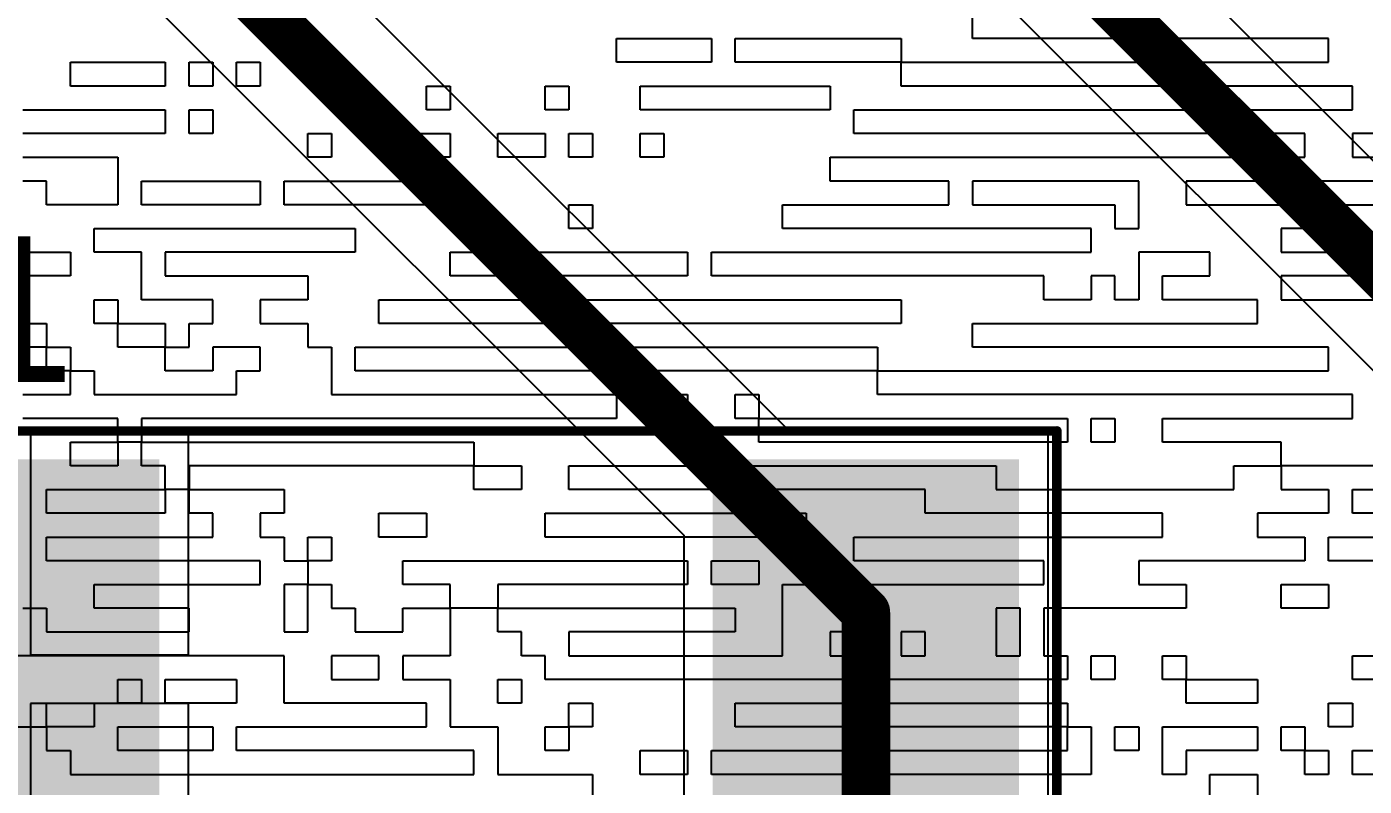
# Model space of a CAD drawing. Header units: inches. Extents: x 0.02 to 6.01, y 0.01 to 5.6.
# Drawn here: x 3.7081 to 3.9838, y 2.5321 to 2.6886 of the extents above; entities that cross this region are included whole.
import ezdxf

# ---------------------------------------------------------------- set-up
doc = ezdxf.new("R2010")
doc.units = ezdxf.units.IN
doc.header["$MEASUREMENT"] = 0
for name, color, linetype in [('Bottom Layer', 5, 'Continuous'), ('Bottom Overlay', 54, 'Continuous'), ('Mechanical 15', 56, 'Continuous'), ('Top Layer', 1, 'Continuous'), ('Top Overlay', 2, 'Continuous'), ('Top Paste', 8, 'Continuous'), ('Top Solder', 216, 'Continuous')]:
    doc.layers.add(name, color=color, linetype=linetype)
doc.styles.add('Arial', font='', dxfattribs={"height": 0.2})
doc.styles.get('Arial').set_extended_font_data('Arial')

# ---------------------------------------------------------------- blocks, each defined once
blk = doc.blocks.new('SW_TL3301AF160QG_24')
at = {"layer": 'Top Layer'}
for points in [[(0.1378, 0.11614), (0.22047, 0.11614), (0.22047, 0.06102), (0.1378, 0.06102)], [(0.1378, -0.06102), (0.22047, -0.06102), (0.22047, -0.11614), (0.1378, -0.11614)]]:
    blk.add_hatch(color=1, dxfattribs=at).paths.add_polyline_path(points)
at = {"layer": 'Top Paste'}
for points in [[(0.1378, 0.11614), (0.22047, 0.11614), (0.22047, 0.06102), (0.1378, 0.06102)], [(0.1378, -0.06102), (0.22047, -0.06102), (0.22047, -0.11614), (0.1378, -0.11614)]]:
    blk.add_hatch(color=8, dxfattribs=at).paths.add_polyline_path(points)
at = {"layer": 'Top Solder'}
for points in [[(0.1338, 0.12014), (0.22447, 0.12014), (0.22447, 0.05702), (0.1338, 0.05702)], [(0.1338, -0.05702), (0.22447, -0.05702), (0.22447, -0.12014), (0.1338, -0.12014)]]:
    blk.add_hatch(color=216, dxfattribs=at).paths.add_polyline_path(points)
at = {"layer": 'Mechanical 15'}
for points in [[(0.23031, 0.12795, 0.00197, 0.00197, 0), (0.23031, -0.12795, 0.00197, 0.00197, 0)], [(-0.23031, -0.12795, 0.00197, 0.00197, 0), (0.23031, -0.12795, 0.00197, 0.00197, 0)]]:
    blk.add_lwpolyline(points, format="xyseb", dxfattribs=at)
blk.add_lwpolyline([(0.22982, -0.12795, 0.000984, 0.000984, 1), (0.23081, -0.12795, 0.000984, 0.000984, 1)], format="xyseb", close=True, dxfattribs=at)
blk.add_lwpolyline([(0.22982, -0.12795, 0.000984, 0.000984, 1), (0.23081, -0.12795, 0.000984, 0.000984, 1)], format="xyseb", close=True, dxfattribs=at)

msp = doc.modelspace()

# ---------------------------------------------------------------- linework, layer by layer
at = {"layer": 'Bottom Layer'}
msp.add_lwpolyline([(4.54993, 5.5954, 0.01, 0.01, -0.760418), (3.00371, 0.01993, 0.01, 0.01, 0)], format="xyseb", dxfattribs=at)
at = {"layer": 'Bottom Overlay'}
for p, q in [((3.90305, 2.6862), (3.90305, 2.69599)), ((3.82965, 2.68131), (3.82965, 2.6862)), ((3.82965, 2.6862), (3.84433, 2.6862)), ((3.84433, 2.6862), (3.84923, 2.6862)), ((3.84923, 2.6862), (3.84923, 2.68131)), ((3.85412, 2.68131), (3.85412, 2.6862)), ((3.85412, 2.6862), (3.88837, 2.6862)), ((3.88837, 2.6862), (3.88837, 2.68131)), ((3.97645, 2.6862), (3.90305, 2.6862)), ((3.97645, 2.68131), (3.97645, 2.6862)), ((3.71711, 2.68131), (3.722, 2.68131)), ((3.71711, 2.67641), (3.71711, 2.68131)), ((3.722, 2.68131), (3.73668, 2.68131)), ((3.73668, 2.68131), (3.73668, 2.67641)), ((3.74157, 2.67641), (3.74157, 2.68131)), ((3.74157, 2.68131), (3.74647, 2.68131)), ((3.74647, 2.68131), (3.74647, 2.67641)), ((3.75136, 2.68131), (3.75625, 2.68131)), ((3.75136, 2.67641), (3.75136, 2.68131)), ((3.75625, 2.68131), (3.75625, 2.67641)), ((3.84923, 2.68131), (3.82965, 2.68131)), ((3.87369, 2.68131), (3.85412, 2.68131)), ((3.87859, 2.68131), (3.87369, 2.68131)), ((3.88837, 2.68131), (3.87859, 2.68131)), ((3.88837, 2.67641), (3.88837, 2.68131)), ((3.88837, 2.68131), (3.97645, 2.68131)), ((3.73668, 2.67641), (3.71711, 2.67641)), ((3.74647, 2.67641), (3.74157, 2.67641)), ((3.75625, 2.67641), (3.75136, 2.67641)), ((3.79051, 2.67152), (3.79051, 2.67641)), ((3.79051, 2.67641), (3.7954, 2.67641)), ((3.7954, 2.67641), (3.7954, 2.67152)), ((3.81497, 2.67152), (3.81497, 2.67641)), ((3.81497, 2.67641), (3.81987, 2.67641)), ((3.81987, 2.67641), (3.81987, 2.67152)), ((3.83455, 2.67152), (3.83455, 2.67641)), ((3.83455, 2.67641), (3.87369, 2.67641)), ((3.87369, 2.67641), (3.87369, 2.67152)), ((3.98135, 2.67641), (3.88837, 2.67641)), ((3.98135, 2.67152), (3.98135, 2.67641)), ((3.70732, 2.67152), (3.73668, 2.67152)), ((3.73668, 2.67152), (3.73668, 2.66663)), ((3.74157, 2.67152), (3.74647, 2.67152)), ((3.74157, 2.66663), (3.74157, 2.67152)), ((3.74647, 2.67152), (3.74647, 2.66663)), ((3.7954, 2.67152), (3.79051, 2.67152)), ((3.81987, 2.67152), (3.81497, 2.67152)), ((3.85901, 2.67152), (3.83455, 2.67152)), ((3.86391, 2.67152), (3.85901, 2.67152)), ((3.87369, 2.67152), (3.86391, 2.67152)), ((3.87859, 2.66663), (3.87859, 2.67152)), ((3.87859, 2.67152), (3.98135, 2.67152)), ((3.71221, 2.66663), (3.70732, 2.66663)), ((3.71711, 2.66663), (3.71221, 2.66663)), ((3.73668, 2.66663), (3.71711, 2.66663)), ((3.74647, 2.66663), (3.74157, 2.66663)), ((3.76604, 2.66173), (3.76604, 2.66663)), ((3.76604, 2.66663), (3.77093, 2.66663)), ((3.77093, 2.66663), (3.77093, 2.66173)), ((3.78561, 2.66173), (3.78561, 2.66663)), ((3.78561, 2.66663), (3.7954, 2.66663)), ((3.7954, 2.66663), (3.7954, 2.66173)), ((3.80519, 2.66173), (3.80519, 2.66663)), ((3.80519, 2.66663), (3.81497, 2.66663)), ((3.81497, 2.66663), (3.81497, 2.66173)), ((3.81987, 2.66173), (3.81987, 2.66663)), ((3.81987, 2.66663), (3.82476, 2.66663)), ((3.82476, 2.66663), (3.82476, 2.66173)), ((3.83455, 2.66663), (3.83944, 2.66663)), ((3.83455, 2.66173), (3.83455, 2.66663)), ((3.83944, 2.66663), (3.83944, 2.66173)), ((3.97156, 2.66663), (3.87859, 2.66663)), ((3.97156, 2.66173), (3.97156, 2.66663)), ((4.04007, 2.66663), (3.98135, 2.66663)), ((3.98135, 2.66663), (3.98135, 2.66173)), ((3.70732, 2.66173), (3.72689, 2.66173)), ((3.72689, 2.66173), (3.72689, 2.65195)), ((3.77093, 2.66173), (3.76604, 2.66173)), ((3.7954, 2.66173), (3.78561, 2.66173)), ((3.81497, 2.66173), (3.80519, 2.66173)), ((3.82476, 2.66173), (3.81987, 2.66173)), ((3.83944, 2.66173), (3.83455, 2.66173)), ((3.87369, 2.65684), (3.87369, 2.66173)), ((3.87369, 2.66173), (3.97156, 2.66173)), ((3.98135, 2.66173), (4.04985, 2.66173)), ((3.71221, 2.65684), (3.70732, 2.65684)), ((3.71221, 2.65195), (3.71221, 2.65684)), ((3.73179, 2.65195), (3.73179, 2.65684)), ((3.73179, 2.65684), (3.74157, 2.65684)), ((3.74157, 2.65684), (3.74647, 2.65684)), ((3.74647, 2.65684), (3.75625, 2.65684)), ((3.75625, 2.65684), (3.75625, 2.65195)), ((3.76115, 2.65195), (3.76115, 2.65684)), ((3.76115, 2.65684), (3.78561, 2.65684)), ((3.78561, 2.65684), (3.79051, 2.65684)), ((3.79051, 2.65684), (3.7954, 2.65684)), ((3.7954, 2.65684), (3.7954, 2.65195)), ((3.89816, 2.65684), (3.87369, 2.65684)), ((3.89816, 2.65195), (3.89816, 2.65684)), ((3.93731, 2.65684), (3.90305, 2.65684)), ((3.90305, 2.65684), (3.90305, 2.65195)), ((3.93731, 2.64705), (3.93731, 2.65684)), ((4.04985, 2.65684), (3.94709, 2.65684)), ((3.94709, 2.65684), (3.94709, 2.65195)), ((3.71711, 2.65195), (3.71221, 2.65195)), ((3.72689, 2.65195), (3.71711, 2.65195)), ((3.75625, 2.65195), (3.73179, 2.65195)), ((3.7954, 2.65195), (3.76115, 2.65195)), ((3.81987, 2.64705), (3.81987, 2.65195)), ((3.81987, 2.65195), (3.82476, 2.65195)), ((3.82476, 2.65195), (3.82476, 2.64705)), ((3.86391, 2.64705), (3.86391, 2.65195)), ((3.86391, 2.65195), (3.89816, 2.65195)), ((3.90305, 2.65195), (3.93241, 2.65195)), ((3.93241, 2.65195), (3.93241, 2.64705)), ((3.94709, 2.65195), (3.99113, 2.65195)), ((3.722, 2.64216), (3.722, 2.64705)), ((3.722, 2.64705), (3.77583, 2.64705)), ((3.77583, 2.64705), (3.77583, 2.64216)), ((3.82476, 2.64705), (3.81987, 2.64705)), ((3.92752, 2.64705), (3.86391, 2.64705)), ((3.92752, 2.64216), (3.92752, 2.64705)), ((3.93241, 2.64705), (3.93731, 2.64705)), ((3.98135, 2.64705), (3.96667, 2.64705)), ((3.96667, 2.64705), (3.96667, 2.64216)), ((3.98135, 2.64216), (3.98135, 2.64705)), ((3.70243, 2.64216), (3.71711, 2.64216)), ((3.71711, 2.64216), (3.71711, 2.63727)), ((3.73179, 2.64216), (3.722, 2.64216)), ((3.73179, 2.63727), (3.73179, 2.64216)), ((3.77583, 2.64216), (3.73668, 2.64216)), ((3.73668, 2.64216), (3.73668, 2.63727)), ((3.7954, 2.63727), (3.7954, 2.64216)), ((3.7954, 2.64216), (3.80029, 2.64216)), ((3.80029, 2.64216), (3.80519, 2.64216)), ((3.80519, 2.64216), (3.84433, 2.64216)), ((3.84433, 2.64216), (3.84433, 2.63727)), ((3.84923, 2.63727), (3.84923, 2.64216)), ((3.84923, 2.64216), (3.92752, 2.64216)), ((3.95199, 2.64216), (3.93731, 2.64216)), ((3.93731, 2.64216), (3.93731, 2.63237)), ((3.95199, 2.63727), (3.95199, 2.64216)), ((3.96667, 2.64216), (3.98135, 2.64216)), ((3.71221, 2.63727), (3.70732, 2.63727)), ((3.71711, 2.63727), (3.71221, 2.63727)), ((3.73179, 2.63237), (3.73179, 2.63727)), ((3.73668, 2.63727), (3.76604, 2.63727)), ((3.76604, 2.63727), (3.76604, 2.63237)), ((3.84433, 2.63727), (3.7954, 2.63727)), ((3.91773, 2.63727), (3.84923, 2.63727)), ((3.91773, 2.63237), (3.91773, 2.63727)), ((3.93241, 2.63727), (3.92752, 2.63727)), ((3.92752, 2.63727), (3.92752, 2.63237)), ((3.93241, 2.63237), (3.93241, 2.63727)), ((3.9422, 2.63237), (3.9422, 2.63727)), ((3.9422, 2.63727), (3.95199, 2.63727)), ((3.98624, 2.63727), (3.96667, 2.63727)), ((3.96667, 2.63727), (3.96667, 2.63237)), ((3.722, 2.62748), (3.722, 2.63237)), ((3.722, 2.63237), (3.72689, 2.63237)), ((3.72689, 2.63237), (3.72689, 2.62748)), ((3.74647, 2.63237), (3.73179, 2.63237)), ((3.74647, 2.62748), (3.74647, 2.63237)), ((3.76604, 2.63237), (3.75625, 2.63237)), ((3.75625, 2.63237), (3.75625, 2.62748)), ((3.78072, 2.62748), (3.78072, 2.63237)), ((3.78072, 2.63237), (3.85901, 2.63237)), ((3.85901, 2.63237), (3.86391, 2.63237)), ((3.86391, 2.63237), (3.88837, 2.63237)), ((3.88837, 2.63237), (3.88837, 2.62748)), ((3.92752, 2.63237), (3.91773, 2.63237)), ((3.93731, 2.63237), (3.93241, 2.63237)), ((3.96177, 2.63237), (3.9422, 2.63237)), ((3.96177, 2.62748), (3.96177, 2.63237)), ((3.96667, 2.63237), (3.99603, 2.63237)), ((3.70732, 2.62748), (3.71221, 2.62748)), ((3.71221, 2.62748), (3.71221, 2.62259)), ((3.72689, 2.62748), (3.722, 2.62748)), ((3.72689, 2.62748), (3.73179, 2.62748)), ((3.72689, 2.62259), (3.72689, 2.62748)), ((3.73179, 2.62748), (3.73668, 2.62748)), ((3.73668, 2.62748), (3.73668, 2.62259)), ((3.74157, 2.62259), (3.74157, 2.62748)), ((3.74157, 2.62748), (3.74647, 2.62748)), ((3.75625, 2.62748), (3.76604, 2.62748)), ((3.76604, 2.62748), (3.76604, 2.62259)), ((3.88837, 2.62748), (3.78072, 2.62748)), ((3.90305, 2.62259), (3.90305, 2.62748)), ((3.90305, 2.62748), (3.96177, 2.62748)), ((3.71221, 2.62259), (3.70243, 2.62259)), ((3.71221, 2.62259), (3.71711, 2.62259)), ((3.71221, 2.61769), (3.71221, 2.62259)), ((3.71711, 2.62259), (3.71711, 2.61769)), ((3.73668, 2.62259), (3.72689, 2.62259)), ((3.73668, 2.61769), (3.73668, 2.62259)), ((3.73668, 2.62259), (3.74157, 2.62259)), ((3.75625, 2.62259), (3.74647, 2.62259)), ((3.74647, 2.62259), (3.74647, 2.61769)), ((3.75625, 2.61769), (3.75625, 2.62259)), ((3.76604, 2.62259), (3.77093, 2.62259)), ((3.77093, 2.62259), (3.77093, 2.6128)), ((3.77583, 2.61769), (3.77583, 2.62259)), ((3.77583, 2.62259), (3.88348, 2.62259)), ((3.88348, 2.62259), (3.88348, 2.61769)), ((3.97645, 2.62259), (3.90305, 2.62259)), ((3.97645, 2.61769), (3.97645, 2.62259)), ((3.71711, 2.61769), (3.71221, 2.61769)), ((3.71711, 2.6128), (3.71711, 2.61769)), ((3.71711, 2.61769), (3.722, 2.61769)), ((3.722, 2.61769), (3.722, 2.6128)), ((3.74647, 2.61769), (3.73668, 2.61769)), ((3.75136, 2.6128), (3.75136, 2.61769)), ((3.75136, 2.61769), (3.75625, 2.61769)), ((3.78072, 2.61769), (3.77583, 2.61769)), ((3.88348, 2.61769), (3.78072, 2.61769)), ((3.88348, 2.6128), (3.88348, 2.61769)), ((3.88348, 2.61769), (3.97645, 2.61769)), ((3.70732, 2.6128), (3.71711, 2.6128)), ((3.722, 2.6128), (3.75136, 2.6128)), ((3.77093, 2.6128), (3.82965, 2.6128)), ((3.82965, 2.6128), (3.82965, 2.60791)), ((3.83944, 2.60791), (3.83944, 2.6128)), ((3.83944, 2.6128), (3.84433, 2.6128)), ((3.84433, 2.6128), (3.84433, 2.60791)), ((3.85412, 2.60791), (3.85412, 2.6128)), ((3.85412, 2.6128), (3.85901, 2.6128)), ((3.85901, 2.6128), (3.85901, 2.60791)), ((3.98135, 2.6128), (3.88348, 2.6128)), ((3.98135, 2.60791), (3.98135, 2.6128)), ((3.72689, 2.60791), (3.70732, 2.60791)), ((3.72689, 2.60301), (3.72689, 2.60791)), ((3.82965, 2.60791), (3.73179, 2.60791)), ((3.73179, 2.60791), (3.73179, 2.60301)), ((3.84433, 2.60791), (3.83944, 2.60791)), ((3.85901, 2.60791), (3.85412, 2.60791)), ((3.85901, 2.60301), (3.85901, 2.60791)), ((3.85901, 2.60791), (3.87859, 2.60791)), ((3.87859, 2.60791), (3.88348, 2.60791)), ((3.88348, 2.60791), (3.92263, 2.60791)), ((3.92263, 2.60791), (3.92263, 2.60301)), ((3.92752, 2.60301), (3.92752, 2.60791)), ((3.92752, 2.60791), (3.93241, 2.60791)), ((3.93241, 2.60791), (3.93241, 2.60301)), ((3.9422, 2.60301), (3.9422, 2.60791)), ((3.9422, 2.60791), (3.98135, 2.60791)), ((3.71711, 2.60301), (3.722, 2.60301)), ((3.71711, 2.59812), (3.71711, 2.60301)), ((3.722, 2.60301), (3.72689, 2.60301)), ((3.72689, 2.60301), (3.72689, 2.59812)), ((3.73179, 2.60301), (3.72689, 2.60301)), ((3.73179, 2.59812), (3.73179, 2.60301)), ((3.73179, 2.60301), (3.76115, 2.60301)), ((3.76115, 2.60301), (3.76604, 2.60301)), ((3.76604, 2.60301), (3.80029, 2.60301)), ((3.80029, 2.60301), (3.80029, 2.59812)), ((3.92263, 2.60301), (3.85901, 2.60301)), ((3.93241, 2.60301), (3.92752, 2.60301)), ((3.96667, 2.60301), (3.9422, 2.60301)), ((3.96667, 2.59812), (3.96667, 2.60301)), ((3.72689, 2.59812), (3.71711, 2.59812)), ((3.73668, 2.59812), (3.73179, 2.59812)), ((3.73668, 2.59323), (3.73668, 2.59812)), ((3.80029, 2.59812), (3.74157, 2.59812)), ((3.74157, 2.59812), (3.74157, 2.59323)), ((3.80029, 2.59812), (3.80519, 2.59812)), ((3.80029, 2.59323), (3.80029, 2.59812)), ((3.80519, 2.59812), (3.81008, 2.59812)), ((3.81008, 2.59812), (3.81008, 2.59323)), ((3.81987, 2.59323), (3.81987, 2.59812)), ((3.81987, 2.59812), (3.90795, 2.59812)), ((3.90795, 2.59812), (3.90795, 2.59323)), ((3.95688, 2.59323), (3.95688, 2.59812)), ((3.95688, 2.59812), (3.96667, 2.59812)), ((3.96667, 2.59812), (3.96667, 2.59323)), ((3.99113, 2.59812), (3.96667, 2.59812)), ((3.71221, 2.58833), (3.71221, 2.59323)), ((3.71221, 2.59323), (3.722, 2.59323)), ((3.722, 2.59323), (3.72689, 2.59323)), ((3.72689, 2.59323), (3.73668, 2.59323)), ((3.73668, 2.59323), (3.73668, 2.58833)), ((3.74157, 2.59323), (3.73668, 2.59323)), ((3.74157, 2.58833), (3.74157, 2.59323)), ((3.74157, 2.59323), (3.76115, 2.59323)), ((3.76115, 2.59323), (3.76115, 2.58833)), ((3.81008, 2.59323), (3.80029, 2.59323)), ((3.89327, 2.59323), (3.81987, 2.59323)), ((3.89327, 2.58833), (3.89327, 2.59323)), ((3.90795, 2.59323), (3.95688, 2.59323)), ((3.96667, 2.59323), (3.97645, 2.59323)), ((3.97645, 2.59323), (3.97645, 2.58833)), ((3.98135, 2.58833), (3.98135, 2.59323)), ((3.98135, 2.59323), (3.99113, 2.59323)), ((3.73668, 2.58833), (3.71221, 2.58833)), ((3.74647, 2.58833), (3.74157, 2.58833)), ((3.74647, 2.58344), (3.74647, 2.58833)), ((3.76115, 2.58833), (3.75625, 2.58833)), ((3.75625, 2.58833), (3.75625, 2.58344)), ((3.78072, 2.58344), (3.78072, 2.58833)), ((3.78072, 2.58833), (3.79051, 2.58833)), ((3.79051, 2.58833), (3.79051, 2.58344)), ((3.81497, 2.58344), (3.81497, 2.58833)), ((3.81497, 2.58833), (3.8688, 2.58833)), ((3.8688, 2.58833), (3.8688, 2.58344)), ((3.9422, 2.58833), (3.89327, 2.58833)), ((3.9422, 2.58344), (3.9422, 2.58833)), ((3.97645, 2.58833), (3.96177, 2.58833)), ((3.96177, 2.58833), (3.96177, 2.58344)), ((3.99113, 2.58833), (3.98135, 2.58833)), ((3.71221, 2.57855), (3.71221, 2.58344)), ((3.71221, 2.58344), (3.74647, 2.58344)), ((3.75625, 2.58344), (3.76115, 2.58344)), ((3.76115, 2.58344), (3.76115, 2.57855)), ((3.76604, 2.58344), (3.77093, 2.58344)), ((3.76604, 2.57855), (3.76604, 2.58344)), ((3.77093, 2.58344), (3.77093, 2.57855)), ((3.78561, 2.58344), (3.78072, 2.58344)), ((3.79051, 2.58344), (3.78561, 2.58344)), ((3.85901, 2.58344), (3.81497, 2.58344)), ((3.86391, 2.58344), (3.85901, 2.58344)), ((3.8688, 2.58344), (3.86391, 2.58344)), ((3.87859, 2.57855), (3.87859, 2.58344)), ((3.87859, 2.58344), (3.9422, 2.58344)), ((3.96177, 2.58344), (3.97156, 2.58344)), ((3.97156, 2.58344), (3.97156, 2.57855)), ((3.97645, 2.57855), (3.97645, 2.58344)), ((3.97645, 2.58344), (3.98624, 2.58344)), ((3.75625, 2.57855), (3.71221, 2.57855)), ((3.75625, 2.57365), (3.75625, 2.57855)), ((3.76115, 2.57855), (3.76604, 2.57855)), ((3.77093, 2.57855), (3.76604, 2.57855)), ((3.76604, 2.57855), (3.76604, 2.57365)), ((3.78561, 2.57365), (3.78561, 2.57855)), ((3.78561, 2.57855), (3.84433, 2.57855)), ((3.84433, 2.57855), (3.84433, 2.57365)), ((3.84923, 2.57855), (3.85412, 2.57855)), ((3.84923, 2.57365), (3.84923, 2.57855)), ((3.85412, 2.57855), (3.85901, 2.57855)), ((3.85901, 2.57855), (3.85901, 2.57365)), ((3.91773, 2.57855), (3.87859, 2.57855)), ((3.91773, 2.57365), (3.91773, 2.57855)), ((3.97156, 2.57855), (3.93731, 2.57855)), ((3.93731, 2.57855), (3.93731, 2.57365)), ((3.98135, 2.57855), (3.97645, 2.57855)), ((3.98624, 2.57855), (3.98135, 2.57855)), ((3.722, 2.56876), (3.722, 2.57365)), ((3.722, 2.57365), (3.75625, 2.57365)), ((3.76604, 2.57365), (3.76115, 2.57365)), ((3.76115, 2.57365), (3.76115, 2.56387)), ((3.76604, 2.57365), (3.77093, 2.57365)), ((3.76604, 2.56387), (3.76604, 2.57365)), ((3.77093, 2.57365), (3.77093, 2.56876)), ((3.7954, 2.57365), (3.78561, 2.57365)), ((3.7954, 2.56876), (3.7954, 2.57365)), ((3.81008, 2.57365), (3.80519, 2.57365)), ((3.80519, 2.57365), (3.80519, 2.56876)), ((3.81497, 2.57365), (3.81008, 2.57365)), ((3.84433, 2.57365), (3.81497, 2.57365)), ((3.85901, 2.57365), (3.84923, 2.57365)), ((3.86391, 2.55897), (3.86391, 2.57365)), ((3.86391, 2.57365), (3.91773, 2.57365)), ((3.93731, 2.57365), (3.94709, 2.57365)), ((3.94709, 2.57365), (3.94709, 2.56876)), ((3.96667, 2.56876), (3.96667, 2.57365)), ((3.96667, 2.57365), (3.97645, 2.57365)), ((3.97645, 2.57365), (3.97645, 2.56876)), ((3.70732, 2.56876), (3.71221, 2.56876)), ((3.71221, 2.56876), (3.71221, 2.56387)), ((3.74157, 2.56876), (3.722, 2.56876)), ((3.74157, 2.56387), (3.74157, 2.56876)), ((3.77093, 2.56876), (3.77583, 2.56876)), ((3.77583, 2.56876), (3.77583, 2.56387)), ((3.78561, 2.56387), (3.78561, 2.56876)), ((3.78561, 2.56876), (3.7954, 2.56876)), ((3.80519, 2.56876), (3.7954, 2.56876)), ((3.7954, 2.56876), (3.7954, 2.55897)), ((3.80519, 2.56387), (3.80519, 2.56876)), ((3.80519, 2.56876), (3.85412, 2.56876)), ((3.85412, 2.56876), (3.85412, 2.56387)), ((3.91284, 2.56876), (3.90795, 2.56876)), ((3.90795, 2.56876), (3.90795, 2.55897)), ((3.91284, 2.56387), (3.91284, 2.56876)), ((3.94709, 2.56876), (3.91773, 2.56876)), ((3.91773, 2.56876), (3.91773, 2.55897)), ((3.97156, 2.56876), (3.96667, 2.56876)), ((3.97645, 2.56876), (3.97156, 2.56876)), ((3.71221, 2.56387), (3.74157, 2.56387)), ((3.76115, 2.56387), (3.76604, 2.56387)), ((3.77583, 2.56387), (3.78561, 2.56387)), ((3.81008, 2.56387), (3.80519, 2.56387)), ((3.81008, 2.55897), (3.81008, 2.56387)), ((3.85412, 2.56387), (3.81987, 2.56387)), ((3.81987, 2.56387), (3.81987, 2.55897)), ((3.87859, 2.56387), (3.87369, 2.56387)), ((3.87369, 2.56387), (3.87369, 2.55897)), ((3.87859, 2.55897), (3.87859, 2.56387)), ((3.89327, 2.56387), (3.88837, 2.56387)), ((3.88837, 2.56387), (3.88837, 2.55897)), ((3.89327, 2.55897), (3.89327, 2.56387)), ((3.91284, 2.55897), (3.91284, 2.56387)), ((3.76115, 2.55897), (3.70243, 2.55897)), ((3.76115, 2.54919), (3.76115, 2.55897)), ((3.78072, 2.55897), (3.77093, 2.55897)), ((3.77093, 2.55897), (3.77093, 2.55408)), ((3.78072, 2.55408), (3.78072, 2.55897)), ((3.7954, 2.55897), (3.78561, 2.55897)), ((3.78561, 2.55897), (3.78561, 2.55408)), ((3.81497, 2.55897), (3.81008, 2.55897)), ((3.81497, 2.55408), (3.81497, 2.55897)), ((3.81987, 2.55897), (3.86391, 2.55897)), ((3.87369, 2.55897), (3.87859, 2.55897)), ((3.88837, 2.55897), (3.89327, 2.55897)), ((3.90795, 2.55897), (3.91284, 2.55897)), ((3.91773, 2.55897), (3.92263, 2.55897)), ((3.92263, 2.55897), (3.92263, 2.55408)), ((3.92752, 2.55408), (3.92752, 2.55897)), ((3.92752, 2.55897), (3.93241, 2.55897)), ((3.93241, 2.55897), (3.93241, 2.55408)), ((3.9422, 2.55897), (3.94709, 2.55897)), ((3.9422, 2.55408), (3.9422, 2.55897)), ((3.94709, 2.55897), (3.94709, 2.55408)), ((3.98135, 2.55408), (3.98135, 2.55897)), ((3.98135, 2.55897), (4.12325, 2.55897)), ((3.72689, 2.55408), (3.73179, 2.55408)), ((3.72689, 2.54919), (3.72689, 2.55408)), ((3.73179, 2.55408), (3.73179, 2.54919)), ((3.73668, 2.55408), (3.74157, 2.55408)), ((3.73668, 2.54919), (3.73668, 2.55408)), ((3.74157, 2.55408), (3.75136, 2.55408)), ((3.75136, 2.55408), (3.75136, 2.54919)), ((3.77093, 2.55408), (3.78072, 2.55408)), ((3.78561, 2.55408), (3.7954, 2.55408)), ((3.7954, 2.55408), (3.7954, 2.54429)), ((3.80519, 2.54919), (3.80519, 2.55408)), ((3.80519, 2.55408), (3.81008, 2.55408)), ((3.81008, 2.55408), (3.81008, 2.54919)), ((3.92263, 2.55408), (3.81497, 2.55408)), ((3.93241, 2.55408), (3.92752, 2.55408)), ((3.94709, 2.55408), (3.9422, 2.55408)), ((3.94709, 2.54919), (3.94709, 2.55408)), ((3.94709, 2.55408), (3.96177, 2.55408)), ((3.96177, 2.55408), (3.96177, 2.54919)), ((4.11347, 2.55408), (3.98135, 2.55408)), ((3.71221, 2.54429), (3.71221, 2.54919)), ((3.71221, 2.54919), (3.71711, 2.54919)), ((3.71711, 2.54919), (3.722, 2.54919)), ((3.722, 2.54919), (3.722, 2.54429)), ((3.73179, 2.54919), (3.72689, 2.54919)), ((3.75136, 2.54919), (3.73668, 2.54919)), ((3.79051, 2.54919), (3.76115, 2.54919)), ((3.79051, 2.54429), (3.79051, 2.54919)), ((3.81008, 2.54919), (3.80519, 2.54919)), ((3.81987, 2.54429), (3.81987, 2.54919)), ((3.81987, 2.54919), (3.82476, 2.54919)), ((3.82476, 2.54919), (3.82476, 2.54429)), ((3.85412, 2.54429), (3.85412, 2.54919)), ((3.85412, 2.54919), (3.92263, 2.54919)), ((3.92263, 2.54919), (3.92263, 2.54429)), ((3.95199, 2.54919), (3.94709, 2.54919)), ((3.95688, 2.54919), (3.95199, 2.54919)), ((3.96177, 2.54919), (3.95688, 2.54919)), ((3.97645, 2.54429), (3.97645, 2.54919)), ((3.97645, 2.54919), (3.98135, 2.54919)), ((3.98135, 2.54919), (3.98135, 2.54429)), ((3.69753, 2.54429), (3.71221, 2.54429)), ((3.722, 2.54429), (3.71221, 2.54429)), ((3.71221, 2.54429), (3.71221, 2.5394)), ((3.72689, 2.54429), (3.73179, 2.54429)), ((3.72689, 2.5394), (3.72689, 2.54429)), ((3.73179, 2.54429), (3.74647, 2.54429)), ((3.74647, 2.54429), (3.74647, 2.5394)), ((3.75136, 2.5394), (3.75136, 2.54429)), ((3.75136, 2.54429), (3.79051, 2.54429)), ((3.7954, 2.54429), (3.80519, 2.54429)), ((3.80519, 2.54429), (3.80519, 2.53451)), ((3.81497, 2.5394), (3.81497, 2.54429)), ((3.81497, 2.54429), (3.81987, 2.54429)), ((3.82476, 2.54429), (3.81987, 2.54429)), ((3.81987, 2.54429), (3.81987, 2.5394)), ((3.88348, 2.54429), (3.85412, 2.54429)), ((3.88837, 2.54429), (3.88348, 2.54429)), ((3.92263, 2.54429), (3.88837, 2.54429)), ((3.92263, 2.5394), (3.92263, 2.54429)), ((3.92263, 2.54429), (3.92752, 2.54429)), ((3.92752, 2.54429), (3.92752, 2.53451)), ((3.93241, 2.5394), (3.93241, 2.54429)), ((3.93241, 2.54429), (3.93731, 2.54429)), ((3.93731, 2.54429), (3.93731, 2.5394)), ((3.9422, 2.53451), (3.9422, 2.54429)), ((3.9422, 2.54429), (3.96177, 2.54429)), ((3.96177, 2.54429), (3.96177, 2.5394)), ((3.96667, 2.54429), (3.97156, 2.54429)), ((3.96667, 2.5394), (3.96667, 2.54429)), ((3.97156, 2.54429), (3.97156, 2.5394)), ((3.98135, 2.54429), (3.97645, 2.54429)), ((3.71221, 2.5394), (3.71711, 2.5394)), ((3.71711, 2.5394), (3.71711, 2.53451)), ((3.74647, 2.5394), (3.72689, 2.5394)), ((3.80029, 2.5394), (3.75136, 2.5394)), ((3.80029, 2.53451), (3.80029, 2.5394)), ((3.81987, 2.5394), (3.81497, 2.5394)), ((3.83455, 2.53451), (3.83455, 2.5394)), ((3.83455, 2.5394), (3.84433, 2.5394)), ((3.84433, 2.5394), (3.84433, 2.53451)), ((3.84923, 2.53451), (3.84923, 2.5394)), ((3.84923, 2.5394), (3.87369, 2.5394)), ((3.87369, 2.5394), (3.87859, 2.5394)), ((3.87859, 2.5394), (3.92263, 2.5394)), ((3.93731, 2.5394), (3.93241, 2.5394)), ((3.95199, 2.5394), (3.94709, 2.5394)), ((3.94709, 2.5394), (3.94709, 2.53451)), ((3.95688, 2.5394), (3.95199, 2.5394)), ((3.96177, 2.5394), (3.95688, 2.5394)), ((3.97156, 2.5394), (3.96667, 2.5394)), ((3.97156, 2.53451), (3.97156, 2.5394)), ((3.97156, 2.5394), (3.97645, 2.5394)), ((3.97645, 2.5394), (3.97645, 2.53451)), ((3.98135, 2.53451), (3.98135, 2.5394)), ((3.98135, 2.5394), (3.99113, 2.5394)), ((3.71711, 2.53451), (3.80029, 2.53451)), ((3.80519, 2.53451), (3.82476, 2.53451)), ((3.82476, 2.53451), (3.82476, 2.52961)), ((3.83944, 2.53451), (3.83455, 2.53451)), ((3.84433, 2.53451), (3.83944, 2.53451)), ((3.92752, 2.53451), (3.84923, 2.53451)), ((3.94709, 2.53451), (3.9422, 2.53451)), ((3.95199, 2.52961), (3.95199, 2.53451)), ((3.95199, 2.53451), (3.96177, 2.53451)), ((3.96177, 2.53451), (3.96177, 2.52961)), ((3.97645, 2.53451), (3.97156, 2.53451)), ((3.99113, 2.53451), (3.98135, 2.53451))]:
    msp.add_line(p, q, dxfattribs=at)
at = {"layer": 'Top Layer'}
for p, q in [((4.2594, 2.38723), (3.83029, 2.81634)), ((3.80419, 2.79919), (4.23329, 2.37008)), ((3.86515, 2.60547), (3.72529, 2.74533)), ((3.69919, 2.72818), (3.84352, 2.58384)), ((3.74148, 2.60547), (3.70892, 2.60547)), ((3.70892, 2.60547), (3.70892, 2.55913)), ((3.74148, 2.55913), (3.74148, 2.60547)), ((3.91864, 2.60547), (3.86515, 2.60547)), ((3.91864, 2.5028), (3.91864, 2.60547)), ((3.84352, 2.58384), (3.84352, 2.5028)), ((3.70892, 2.55913), (3.74148, 2.55913)), ((3.74148, 2.54913), (3.70892, 2.54913)), ((3.70892, 2.54913), (3.70892, 2.5028)), ((3.74148, 2.5028), (3.74148, 2.54913))]:
    msp.add_line(p, q, dxfattribs=at)
for points in [[(4.54809, 5.5936, 0.01, 0.01, -0.760418), (3.00187, 0.01813, 0.01, 0.01, 0)], [(3.815, 2.81, 0.01, 0.01, 0), (4.24858, 2.37642, 0.01, 0.01, 0)], [(3.71, 2.739, 0.01, 0.01, 0), (3.88108, 2.56791, 0.01, 0.01, 0)], [(3.88108, 2.55413, 0.01, 0.01, 0), (3.88108, 2.56791, 0.01, 0.01, 0)], [(3.88108, 2.19587, 0.01, 0.01, 0), (3.88108, 2.55413, 0.01, 0.01, 0)]]:
    msp.add_lwpolyline(points, format="xyseb", dxfattribs=at)
for points in [[(3.87858, 2.56791, 0.005, 0.005, 1), (3.88358, 2.56791, 0.005, 0.005, 1)], [(3.87858, 2.56791, 0.005, 0.005, 1), (3.88358, 2.56791, 0.005, 0.005, 1)], [(3.87858, 2.55413, 0.005, 0.005, 1), (3.88358, 2.55413, 0.005, 0.005, 1)], [(3.87858, 2.55413, 0.005, 0.005, 1), (3.88358, 2.55413, 0.005, 0.005, 1)]]:
    msp.add_lwpolyline(points, format="xyseb", close=True, dxfattribs=at)

# ---------------------------------------------------------------- block references
at = {"rotation": 90}
msp.add_blockref('SW_TL3301AF160QG_24', (3.7925, 2.375), dxfattribs=at)

# ---------------------------------------------------------------- texts
at = {"layer": 'Top Overlay', "style": 'Arial'}
msp.add_text('S1', height=0.03, dxfattribs=at).set_placement((3.66669, 2.61542))

doc.saveas('drawing.dxf')
